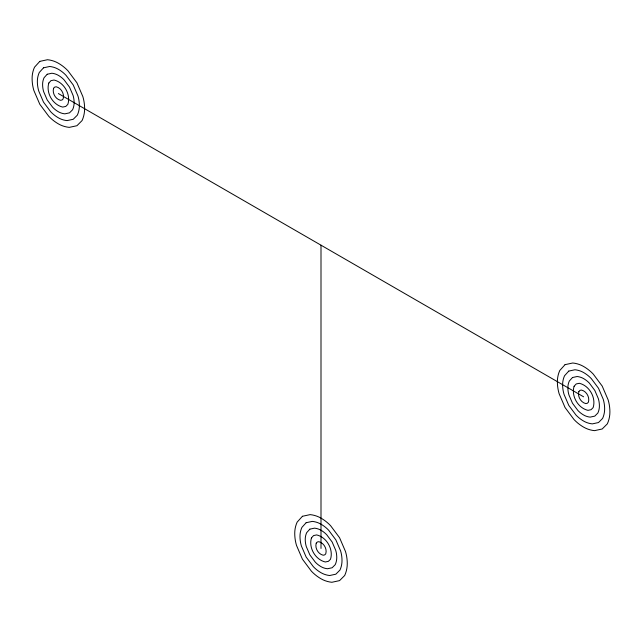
<?xml version="1.0" encoding="UTF-8"?>
<svg xmlns="http://www.w3.org/2000/svg" width="642" height="642" viewBox="0 0 642 642"><rect width="100%" height="100%" fill="white"/><g stroke="black" fill="none" stroke-linecap="round" stroke-linejoin="round"><path stroke-width="0.96" d="M58.366 93.547L583.634 396.82M321 245.18L321 548.453M48.824 83.019C45.775 92.769 52.748 104.839 62.715 107.078L65.789 106.42L67.843 104.357C71.045 94.543 64.08 82.288 54.008 80.017L50.935 80.683L48.824 83.019M53.591 88.283C52.074 93.162 55.557 99.197 60.541 100.312L62.081 99.983L63.109 98.956C64.706 94.045 61.223 87.922 56.191 86.782L54.65 87.119L53.591 88.283M311.458 537.916C308.417 547.666 315.382 559.744 325.35 561.983L328.431 561.317L330.486 559.262C333.68 549.44 326.722 537.185 316.65 534.922L313.569 535.58L311.458 537.916M316.233 543.18C314.708 548.059 318.191 554.094 323.175 555.218L324.716 554.881L325.743 553.853C327.34 548.942 323.857 542.819 318.825 541.688L317.284 542.017L316.233 543.18M574.092 386.283C571.051 396.034 578.025 408.111 587.992 410.35L591.065 409.684L593.12 407.63C596.314 397.807 589.356 385.553 579.285 383.29L576.211 383.948L574.092 386.283M578.867 391.548C577.343 396.427 580.825 402.462 585.809 403.585L587.35 403.248L588.377 402.221C589.974 397.31 586.499 391.187 581.459 390.055L579.919 390.384L578.867 391.548M39.796 61.383L34.508 67.217A27.1 27.1 0 0 0 32.1 78.388A42.444 42.444 0 0 0 33.857 90.474L39.796 104.269L48.776 116.306A42.444 42.444 0 0 0 58.366 123.874A27.1 27.1 0 0 0 69.24 127.373L76.936 125.72L82.072 120.576A28.778 28.778 0 0 0 84.624 108.715A42.444 42.444 0 0 0 82.866 96.621L76.936 82.826L67.956 70.789A42.444 42.444 0 0 0 58.366 63.221A27.1 27.1 0 0 0 47.484 59.722L39.796 61.383M43.504 67.819L39.282 72.482A21.684 21.684 0 0 0 37.356 81.422A33.954 33.954 0 0 0 38.761 91.092L43.504 102.126L50.694 111.756A33.954 33.954 0 0 0 58.366 117.815A21.684 21.684 0 0 0 67.065 120.608L73.22 119.284L77.329 115.167A23.024 23.024 0 0 0 79.375 105.681A33.954 33.954 0 0 0 77.971 96.011L73.22 84.969L66.038 75.347A33.954 33.954 0 0 0 58.366 69.288A21.684 21.684 0 0 0 49.659 66.487L43.504 67.819M47.219 74.247L44.049 77.746A16.259 16.259 0 0 0 42.605 84.455A25.463 25.463 0 0 0 43.664 91.71L47.219 99.983L52.612 107.206A25.463 25.463 0 0 0 58.366 111.748A16.259 16.259 0 0 0 64.89 113.843L69.505 112.848L72.586 109.766A17.262 17.262 0 0 0 74.119 102.648A25.463 25.463 0 0 0 73.068 95.393L69.505 87.119L64.12 79.897A25.463 25.463 0 0 0 58.366 75.355A16.259 16.259 0 0 0 51.833 73.252L47.219 74.247M302.43 516.28L297.15 522.115A27.1 27.1 0 0 0 294.734 533.285A42.444 42.444 0 0 0 296.492 545.379L302.43 559.174L311.41 571.211A42.444 42.444 0 0 0 321 578.779A27.1 27.1 0 0 0 331.882 582.278L339.57 580.617L344.706 575.473A28.778 28.778 0 0 0 347.266 563.612A42.444 42.444 0 0 0 345.508 551.526L339.57 537.731L330.59 525.694A42.444 42.444 0 0 0 321 518.126A27.1 27.1 0 0 0 310.118 514.627L302.43 516.28M306.146 522.716L301.917 527.379A21.684 21.684 0 0 0 299.991 536.319A33.954 33.954 0 0 0 301.395 545.989L306.146 557.031L313.328 566.653A33.954 33.954 0 0 0 321 572.712A21.684 21.684 0 0 0 329.699 575.513L335.854 574.181L339.963 570.072A23.024 23.024 0 0 0 342.009 560.578A33.954 33.954 0 0 0 340.605 550.908L335.854 539.874L328.672 530.244A33.954 33.954 0 0 0 321 524.185A21.684 21.684 0 0 0 312.301 521.392L306.146 522.716M309.853 529.152L306.691 532.651A16.259 16.259 0 0 0 305.239 539.352A25.463 25.463 0 0 0 306.298 546.607L309.853 554.881L315.246 562.103A25.463 25.463 0 0 0 321 566.645A16.259 16.259 0 0 0 327.524 568.748L332.147 567.753L335.22 564.663A17.262 17.262 0 0 0 336.761 557.545A25.463 25.463 0 0 0 335.702 550.29L332.147 542.017L326.754 534.794A25.463 25.463 0 0 0 321 530.252A16.259 16.259 0 0 0 314.476 528.157L309.853 529.152M565.064 364.648L559.784 370.482A27.1 27.1 0 0 0 557.376 381.653A42.444 42.444 0 0 0 559.134 393.747L565.064 407.542L574.044 419.571A42.444 42.444 0 0 0 583.634 427.147A27.1 27.1 0 0 0 594.516 430.646L602.204 428.984L607.34 423.84A28.778 28.778 0 0 0 609.9 411.979A42.444 42.444 0 0 0 608.143 399.886L602.204 386.091L593.224 374.061A42.444 42.444 0 0 0 583.634 366.494A27.1 27.1 0 0 0 572.76 362.995L565.064 364.648M568.78 371.084L564.551 375.747A21.684 21.684 0 0 0 562.625 384.686A33.954 33.954 0 0 0 564.029 394.357L568.78 405.391L575.962 415.021A33.954 33.954 0 0 0 583.634 421.08A21.684 21.684 0 0 0 592.341 423.881L598.496 422.548L602.597 418.44A23.024 23.024 0 0 0 604.644 408.946A33.954 33.954 0 0 0 603.239 399.276L598.496 388.241L591.306 378.611A33.954 33.954 0 0 0 583.634 372.553A21.684 21.684 0 0 0 574.935 369.76L568.78 371.084M572.495 377.52L569.326 381.019A16.259 16.259 0 0 0 567.881 387.72A25.463 25.463 0 0 0 568.932 394.974L572.495 403.248L577.88 410.471A25.463 25.463 0 0 0 583.634 415.013A16.259 16.259 0 0 0 590.167 417.115L594.781 416.12L597.862 413.031A17.262 17.262 0 0 0 599.395 405.913A25.463 25.463 0 0 0 598.336 398.658L594.781 390.384L589.388 383.162A25.463 25.463 0 0 0 583.634 378.62A16.259 16.259 0 0 0 577.11 376.525L572.495 377.52"/></g></svg>
